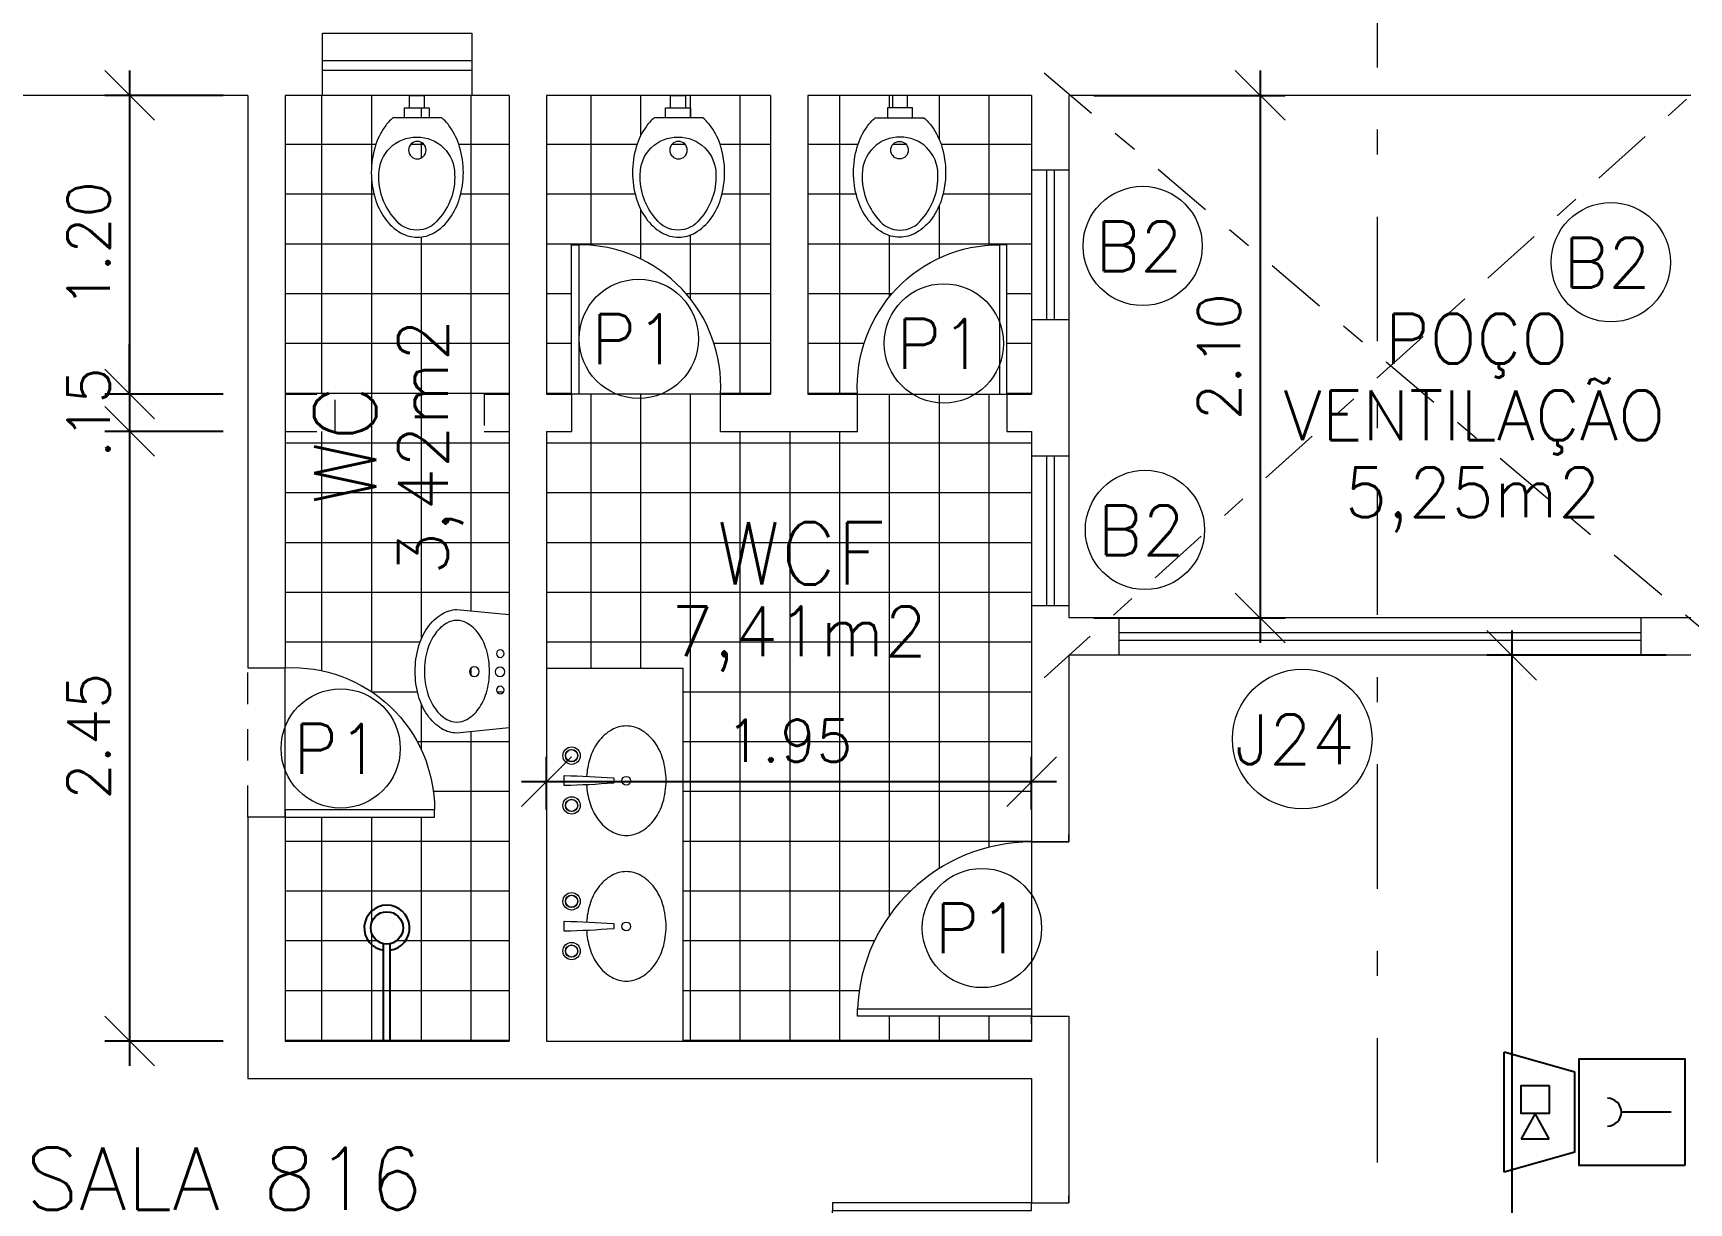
# Model space of a CAD drawing. Header units: millimetres. Extents: x 521 to 1055, y 261 to 520.
# Drawn here: x 668.84 to 675.49, y 419.55 to 424.25 of the extents above; entities that cross this region are included whole.
import ezdxf
from ezdxf.enums import TextEntityAlignment as Align

# ---------------------------------------------------------------- set-up
doc = ezdxf.new("R2010")
doc.units = ezdxf.units.MM
for name, pattern in [('CONTINU', [0]), ('DASHDOT', [1, 0.5, -0.25, 0, -0.25]), ('DASHDOTX2', [2, 1, -0.5, 0, -0.5]), ('HIDDEN', [9.524999999999999, 6.35, -3.175])]:
    doc.linetypes.add(name, pattern=pattern)
doc.layers.add('0.1', color=8, linetype='Continuous', lineweight=13)
doc.layers.add('ppci', color=8, linetype='Continuous')
doc.styles.add('ROMANS', font='romans')
doc.styles.get("Standard").update_dxf_attribs({"font": 'romans.shx'})
doc.dimstyles.new('Fares Eng - 50', dxfattribs={"dimscale": 2, "dimtxt": 0.085, "dimasz": 0.1, "dimexe": 0.05, "dimexo": 0.05, "dimgap": 0.04, "dimtad": 1, "dimzin": 4, "dimdsep": 46, "dimtxsty": 'ROMANS', "dimblk1": 'OBLIQUE', "dimblk2": 'OBLIQUE', "dimsah": 1, "dimcen": 0.05, "dimdle": 0.05, "dimclrd": 8, "dimclre": 8, "dimclrt": 8, "dimaunit": 1, "dimadec": 0, "dimazin": 0, "dimtfac": 1, "dimtix": 1, "dimtmove": 2, "dimatfit": 0, "dimldrblk": 'OPEN90', "dimfxl": 1, "dimtolj": 1, "dimtzin": 0, "dimarcsym": 0})
pattern_1 = [(0, (-201.918342832137, 0), (0, 0.2), []), (90, (-201.918342832137, 0), (-0.2, 1.224606353822377e-17), [])]

# ---------------------------------------------------------------- blocks, each defined once
blk = doc.blocks.new('Cuba')
blk.add_lwpolyline([(0.0007964035890972809, 0.05000000000001137), (-0.007366352336667308, 0.0499999999999925, -0.3896877516864198), (-0.009359223717736526, 0.05183128823838757, -0.01723366479288366), (-0.01917277886242666, 0.247968944425077, -0.4187690770508936), (-0.01717301998914593, 0.25), (0.0007964035890972809, 0.25), (0.01876582716733935, 0.25, -0.4187690770508931), (0.02076558604062009, 0.247968944425077, -0.01723366479288366), (0.01095203089593292, 0.05183128823840271, -0.3896877516864196), (0.008959159514862449, 0.0499999999999925)], format="xyb", close=True)
blk.add_lwpolyline([(-0.01642655458466891, 0.1595521582631534, 0.05959206038068896), (-0.08696014067280601, 0.1471861917011097, 0.08424761497446774), (-0.1555634918610417, 0.1131370849898587, 0.1064685849763624), (-0.2045356555467384, 0.05839934548953352, 0.1301586401875859), (-0.2200000000000006, 0, 0.1301586401875893), (-0.2045356555467384, -0.05839934548953352, 0.1064685849763587), (-0.1555634918610417, -0.1131370849898303, 0.08424761497446792), (-0.08696014067280829, -0.1471861917010813, 0.07328068524213961), (0, -0.1599999999999966, 0.0732806852421363), (0.08696014067280601, -0.1471861917010813, 0.0842476149744677), (0.15556349186104, -0.1131370849898303, 0.1064685849763671), (0.2045356555467367, -0.05839934548950509, 0.1301586401875963), (0.2199999999999989, 0, 0.1301586401875876), (0.2045356555467367, 0.05839934548953352, 0.1064685849763547), (0.15556349186104, 0.1131370849898587, 0.08424761497446004), (0.08696014067280829, 0.1471861917011097, 0.05826802056709933), (0.01801512440569979, 0.1594612693903912, 0.07328068524213464)], format="xyb")
for centre, radius in [((-0.09920359641090386, 0.2199999999999989), 0.035), ((0.1007964035890973, 0.2199999999999989), 0.035), ((0, 0), 0.0175)]:
    blk.add_circle(centre, radius)
at = {"color": 8}
for centre, radius in [((-0.09920359641090386, 0.2199999999999989), 0.025), ((-0.09920359641090386, 0.2199999999999989), 0.024), ((0.1007964035890973, 0.2199999999999989), 0.025), ((0.1007964035890973, 0.2199999999999989), 0.024)]:
    blk.add_circle(centre, radius, dxfattribs=at)
blk = doc.blocks.new('Cuba-emp')
blk.add_lwpolyline([(0.2100034834991149, 0.2482008336621746), (-7.105427357601002e-15, 0.227407372452717), (7.105427357601002e-15, -0.227407372452717), (0.2100034834991291, -0.2482008336621604, 0.1378156270121392), (0.2705880087187396, -0.2311785380375015, 0.1070411790707005), (0.3288221515426883, -0.1757097620058969, 0.0807505460992588), (0.3644727820534435, -0.09904874869174485, 0.06864280771685904), (0.3780384553094791, -0.0007008336622078559, 0.06864280771690003), (0.3644727820534364, 0.09764708136732558, 0.08075054609930853), (0.3288221515426741, 0.1743080946814768, 0.10704117907071), (0.2705880087187253, 0.2297768707130761, 0.1157522192348251), (0.2100034834991149, 0.2482008336621746)], format="xyb")
blk.add_lwpolyline([(0.2100034834991149, 0.2045185337481215, -0.1318273881114975), (0.2501415417997279, 0.1937487812531433, -0.1066332451029667), (0.2967372728202164, 0.1514795764228545, -0.08348179435471227), (0.328253700616866, 0.08706086194230345, -0.0722322283218027), (0.3408968663839005, 1.243449787580175e-14, -0.07223222832186973), (0.3282537006168731, -0.08706086194227858, -0.08348179435460365), (0.2967372728202307, -0.1514795764226058, -0.106633245102999), (0.2501415417997421, -0.1937487812531256, -0.1318273881114998), (0.2100034834991291, -0.2045185337481072, -0.1318273881114848), (0.1698654251985161, -0.1937487812531282, -0.1066332451030064), (0.1232696941780276, -0.151479576422612, -0.08348179435461947), (0.09175326638137804, -0.08706086194228746, -0.07223222832185378), (0.07911010061422985, 3.552713678800501e-15, -0.07223222832187323), (0.09175326638137093, 0.08706086194229457, -0.08348179435457351), (0.1232696941780134, 0.15147957642262, -0.1066332451030294), (0.1698654251985019, 0.1937487812531398, -0.1318273881114961)], format="xyb", close=True)
for centre, radius in [((0.03578416458526235, 0.0710594457912066), 0.01546869292730512), ((0.03651954001270497, -0.002319139823612204), 0.0193358661591314), ((0.03651954001270497, -0.002319139823612204), 0.0193358661591314), ((0.1402810526510621, -0.001433449959218791), 0.01977531766275002), ((0.03578416458526945, -0.07569772543820363), 0.01546869292730512)]:
    blk.add_circle(centre, radius)
blk = doc.blocks.new('P60')
at = {"color": 252}
blk.add_lwpolyline([(-0.6000000000000227, 0.05960000000008298), (0, 0.05960000000008298), (0, 0.03000000000000114), (-0.6000000000000227, 0.03000000000000114)], close=True, dxfattribs=at)
at = {"color": 8}
blk.add_arc((-0.02886986666674457, 0.05960000000008306), 0.5711301333332781, 87.10253993610587, 180, dxfattribs=at)
blk = doc.blocks.new('Vaso')
for points in [[(0.02999999999997272, -0.04999999999995453), (0.02999999999997272, 0), (-0.02999999999997272, 0), (-0.02999999999997272, -0.04999999999995453)], [(0.04999999999995453, -0.09000000000014552), (0.04999999999995453, -0.04999999999995453), (-0.04999999999995453, -0.04999999999995453), (-0.04999999999995453, -0.09000000000014552)]]:
    blk.add_lwpolyline(points)
for points in [[(0.1828955200001019, -0.3100000000001728, -0.071776), (0.1680402599999979, -0.4129498500001318, -0.083144), (0.128710270000056, -0.4938477600001079, -0.106699), (0.06516211000007388, -0.5518467399999736, -0.132564), (-0.002104480000070907, -0.5700000000001637, -0.132564), (-0.06937106999998832, -0.5518467399999736, -0.106699), (-0.1329192299999704, -0.4938477600001079, -0.083144), (-0.1722492199999124, -0.4129498500001318, -0.071776), (-0.1871044800000163, -0.3100000000001728, -0.071776), (-0.1722492199999124, -0.2070501499999864, -0.083144), (-0.1329192299999704, -0.1261522400000104, -0.060171), (-0.09999999999990905, -0.09000000000014552), (0.09579103999999461, -0.09000000000014552, -0.060171), (0.128710270000056, -0.1261522400000104, -0.083144), (0.1680402599999979, -0.2070501499999864, -0.071776)], [(-0.08763701527800549, -0.4972033683313839, 0.2473999053505774), (0, -0.5413053001348089, 0.2473999053505774), (0.08763701527800549, -0.4972033683313839, 0.1978584598758542), (0.1521044799999345, -0.3175259839795217, 0.4183289460701766), (0, -0.1675407474929216, 0.4183289460701766), (-0.1521044799999345, -0.3175259839795217, 0.1978584598758542)]]:
    blk.add_lwpolyline(points, format="xyb", close=True)
blk.add_circle((-0.002104480000070907, -0.2200259839794398), 0.03525)
blk = doc.blocks.new('P70')
for points in [[(0, 0.760000000000025), (0, 0.7300000000000239), (0.1499999999999986, 0.7300000000000239), (0.1499999999999986, 0.760000000000025)], [(0, 0), (0, 0.03000000000000114), (0.1499999999999986, 0.03000000000000114), (0.1499999999999986, 0)]]:
    blk.add_lwpolyline(points)
blk.add_lwpolyline([(-0.7000000000000227, 0.06000000000008299), (0, 0.06000000000008299), (0, 0.03000000000000114), (-0.7000000000000227, 0.03000000000000114)], close=True)
at = {"color": 8}
blk.add_arc((3.861494457524373e-15, 0.02932835820894858), 0.7006716417910752, 90, 177.4910967546297, dxfattribs=at)
blk = doc.blocks.new('ÁREA')
for p in [(4.97462945148186e-05, 0.003761569252461072), (0, 0)]:
    blk.add_attdef('COMPARTIMENTO', text='', height=0.0025).set_placement(p, align=Align.CENTER)
at = {"color": 1}
for p in [(-4.97462945148186e-05, -0.003761569252461072), (-9.94925890296372e-05, -0.007523138504922144)]:
    blk.add_attdef('ÁREA', text='', height=0.002, dxfattribs=at).set_placement(p, align=Align.CENTER)
blk = doc.blocks.new('_OBLIQUE')
at = {"color": 0, "linetype": 'ByBlock'}
blk.add_line((-0.5, -0.5), (0.5, 0.5), dxfattribs=at)
blk = doc.blocks.new('*D410')
at = {"layer": '0.1', "color": 8, "linetype": 'CONTINU', "lineweight": -2, "transparency": 16777216}
for p, q in [((670.9026717808042, 421.1264883394478), (670.9026717808042, 421.3386102905332)), ((672.8526717808045, 421.1264883394476), (672.8526717808045, 421.3386102905332)), ((672.9526717808045, 421.2386102905332), (670.8026717808042, 421.2386102905332))]:
    blk.add_line(p, q, dxfattribs=at)
at = {"layer": 'DEFPOINTS', "color": 0, "linetype": 'CONTINU', "lineweight": -2, "transparency": 16777216}
for p in [(670.9026717808042, 421.2386102905332), (670.9026717808042, 421.0264883394478), (672.8526717808045, 421.0264883394476)]:
    blk.add_point(p, dxfattribs=at)
at = {"layer": '0.1', "color": 8, "linetype": 'CONTINU', "lineweight": -2, "transparency": 16777216, "xscale": 0.2, "yscale": 0.2, "zscale": 0.2, "rotation": 180}
blk.add_blockref('_OBLIQUE', (670.9026717808042, 421.2386102905332), dxfattribs=at)
at = {"layer": '0.1', "color": 8, "linetype": 'CONTINU', "lineweight": -2, "transparency": 16777216, "xscale": 0.2, "yscale": 0.2, "zscale": 0.2}
blk.add_blockref('_OBLIQUE', (672.8526717808045, 421.2386102905332), dxfattribs=at)
at = {"layer": '0.1', "color": 8, "linetype": 'CONTINU', "transparency": 16777216, "insert": (671.8776717808043, 421.4036102905332), "char_height": 0.17, "attachment_point": 5, "style": 'ROMANS'}
blk.add_mtext('\\A1;1.95', dxfattribs=at)
blk = doc.blocks.new('_Open90')
at = {"color": 0, "linetype": 'ByBlock', "lineweight": -2}
for p, q in [((-0.5, 0.5), (0, 0)), ((0, 0), (-1, 0)), ((0, 0), (-0.5, -0.5))]:
    blk.add_line(p, q, dxfattribs=at)
blk = doc.blocks.new('*D424')
at = {"layer": '0.1', "color": 8, "linetype": 'CONTINU', "lineweight": -2, "transparency": 16777216}
for p, q in [((669.2271578686664, 424.0964883394475), (669.2271578686664, 422.6964883394476)), ((669.6026717808045, 423.9964883394475), (669.1271578686664, 423.9964883394475)), ((669.6026717808045, 422.7964883394476), (669.1271578686664, 422.7964883394476))]:
    blk.add_line(p, q, dxfattribs=at)
at = {"layer": 'DEFPOINTS', "color": 0, "linetype": 'CONTINU', "lineweight": -2, "transparency": 16777216}
for p in [(669.7026717808045, 423.9964883394475), (669.2271578686664, 422.7964883394476), (669.7026717808045, 422.7964883394476)]:
    blk.add_point(p, dxfattribs=at)
at = {"layer": '0.1', "color": 8, "linetype": 'CONTINU', "lineweight": -2, "transparency": 16777216, "xscale": 0.2, "yscale": 0.2, "zscale": 0.2}
for p, rotation in [((669.2271578686664, 423.9964883394475), 90), ((669.2271578686664, 422.7964883394476), 270)]:
    blk.add_blockref('_OBLIQUE', p, dxfattribs=dict(at, rotation=rotation))
at = {"layer": '0.1', "color": 8, "linetype": 'CONTINU', "transparency": 16777216, "insert": (669.0621578686663, 423.3964883394477), "char_height": 0.17, "attachment_point": 5, "rotation": 90, "style": 'ROMANS'}
blk.add_mtext('\\A1;1.20', dxfattribs=at)
blk = doc.blocks.new('*D374')
at = {"layer": '0.1', "color": 8, "linetype": 'CONTINU', "lineweight": -2, "transparency": 16777216}
for p, q in [((669.2271578686664, 422.7964883394476), (669.2271578686664, 422.9964883394476)), ((669.6026717808045, 422.7964883394476), (669.1271578686664, 422.7964883394476)), ((669.2271578686664, 422.7964883394476), (669.2271578686664, 422.6464883394476)), ((669.6026717808045, 422.6464883394476), (669.1271578686664, 422.6464883394476)), ((669.2271578686664, 422.6464883394476), (669.2271578686664, 422.4464883394476))]:
    blk.add_line(p, q, dxfattribs=at)
at = {"layer": 'DEFPOINTS', "color": 0, "linetype": 'CONTINU', "lineweight": -2, "transparency": 16777216}
for p in [(669.7026717808045, 422.7964883394476), (669.2271578686664, 422.6464883394476), (669.7026717808045, 422.6464883394476)]:
    blk.add_point(p, dxfattribs=at)
at = {"layer": '0.1', "color": 8, "linetype": 'CONTINU', "lineweight": -2, "transparency": 16777216, "xscale": 0.2, "yscale": 0.2, "zscale": 0.2}
for p, rotation in [((669.2271578686664, 422.7964883394476), 270), ((669.2271578686664, 422.6464883394476), 90)]:
    blk.add_blockref('_OBLIQUE', p, dxfattribs=dict(at, rotation=rotation))
at = {"layer": '0.1', "color": 8, "linetype": 'CONTINU', "transparency": 16777216, "insert": (669.0621578686663, 422.7214883394477), "char_height": 0.17, "attachment_point": 5, "rotation": 90, "style": 'ROMANS'}
blk.add_mtext('\\A1;.15', dxfattribs=at)
blk = doc.blocks.new('*D375')
at = {"layer": '0.1', "color": 8, "linetype": 'CONTINU', "lineweight": -2, "transparency": 16777216}
for p, q in [((669.2271578686664, 422.7464883394476), (669.2271578686664, 420.0964883394475)), ((669.6026717808045, 422.6464883394476), (669.1271578686664, 422.6464883394476)), ((669.6026717808045, 420.1964883394475), (669.1271578686664, 420.1964883394475))]:
    blk.add_line(p, q, dxfattribs=at)
at = {"layer": 'DEFPOINTS', "color": 0, "linetype": 'CONTINU', "lineweight": -2, "transparency": 16777216}
for p in [(669.7026717808045, 422.6464883394476), (669.2271578686664, 420.1964883394475), (669.7026717808045, 420.1964883394475)]:
    blk.add_point(p, dxfattribs=at)
at = {"layer": '0.1', "color": 8, "linetype": 'CONTINU', "lineweight": -2, "transparency": 16777216, "xscale": 0.2, "yscale": 0.2, "zscale": 0.2}
for p, rotation in [((669.2271578686664, 422.6464883394476), 90), ((669.2271578686664, 420.1964883394475), 270)]:
    blk.add_blockref('_OBLIQUE', p, dxfattribs=dict(at, rotation=rotation))
at = {"layer": '0.1', "color": 8, "linetype": 'CONTINU', "transparency": 16777216, "insert": (669.0621578686663, 421.4214883394476), "char_height": 0.17, "attachment_point": 5, "rotation": 90, "style": 'ROMANS'}
blk.add_mtext('\\A1;2.45', dxfattribs=at)
blk = doc.blocks.new('*D427')
at = {"layer": '0.1', "color": 8, "lineweight": -2, "transparency": 16777216}
for p, q in [((673.7712080838378, 424.0964883394476), (673.7712080838378, 421.7964883394475)), ((673.1026717808045, 423.9964883394476), (673.8712080838378, 423.9964883394476)), ((673.1026717808045, 421.8964883394476), (673.8712080838378, 421.8964883394476))]:
    blk.add_line(p, q, dxfattribs=at)
at = {"layer": 'DEFPOINTS', "color": 0, "lineweight": -2, "transparency": 16777216}
for p in [(673.0026717808045, 423.9964883394476), (673.0026717808045, 421.8964883394476), (673.7712080838378, 421.8964883394476)]:
    blk.add_point(p, dxfattribs=at)
at = {"layer": '0.1', "color": 8, "lineweight": -2, "transparency": 16777216, "xscale": 0.2, "yscale": 0.2, "zscale": 0.2}
for p, rotation in [((673.7712080838378, 423.9964883394476), 90), ((673.7712080838378, 421.8964883394476), 270)]:
    blk.add_blockref('_OBLIQUE', p, dxfattribs=dict(at, rotation=rotation))
at = {"layer": '0.1', "color": 8, "transparency": 16777216, "insert": (673.6062080838377, 422.9464883394477), "char_height": 0.17, "attachment_point": 5, "rotation": 90, "style": 'ROMANS'}
blk.add_mtext('\\A1;2.10', dxfattribs=at)
blk = doc.blocks.new('*D446')
at = {"layer": '0.1', "color": 8, "linetype": 'CONTINU', "lineweight": -2, "transparency": 16777216}
for p, q in [((674.7827023237812, 421.8464883394477), (674.7827023237812, 403.5464883394473)), ((675.4026717808044, 421.7464883394476), (674.6827023237812, 421.7464883394476)), ((675.4026717808058, 403.6464883394473), (674.6827023237812, 403.6464883394473))]:
    blk.add_line(p, q, dxfattribs=at)
at = {"layer": 'DEFPOINTS', "color": 0, "linetype": 'CONTINU', "lineweight": -2, "transparency": 16777216}
for p in [(675.5026717808045, 421.7464883394476), (674.7827023237812, 403.6464883394473), (675.5026717808058, 403.6464883394473)]:
    blk.add_point(p, dxfattribs=at)
at = {"layer": '0.1', "color": 8, "linetype": 'CONTINU', "lineweight": -2, "transparency": 16777216, "xscale": 0.2, "yscale": 0.2, "zscale": 0.2}
for p, rotation in [((674.7827023237812, 421.7464883394476), 90), ((674.7827023237812, 403.6464883394473), 270)]:
    blk.add_blockref('_OBLIQUE', p, dxfattribs=dict(at, rotation=rotation))
at = {"layer": '0.1', "color": 8, "linetype": 'CONTINU', "transparency": 16777216, "insert": (674.6177023237811, 412.6964883394476), "char_height": 0.17, "attachment_point": 5, "rotation": 90, "style": 'ROMANS'}
blk.add_mtext('\\A1;18.10', dxfattribs=at)
blk = doc.blocks.new('P80')
for points in [[(0, 0.8600000000001068), (0, 0.8300000000001057), (0.1499999999999986, 0.8300000000001057), (0.1499999999999986, 0.8600000000001068)], [(0, 0), (0, 0.03000000000000114), (0.1499999999999986, 0.03000000000000114), (0.1499999999999986, 0)]]:
    blk.add_lwpolyline(points)
blk.add_lwpolyline([(-0.8000000000000227, 0.06000000000008299), (0, 0.06000000000008299), (0, 0.03000000000000114), (-0.8000000000000227, 0.03000000000000114)], close=True)
at = {"color": 8}
blk.add_arc((-0.02513934576528032, 0.05553438521076377), 0.7748735220644332, 88.14081760279143, 179.6698012135025, dxfattribs=at)
blk = doc.blocks.new('Chuveiro')
at = {"lineweight": -2}
for p, q in [((-0.28, 1.387778780781446e-17), (-0.3010102051443369, 1.387778780781446e-17)), ((4.849927926610932e-18, 0), (-0.28, 1.387778780781446e-17)), ((-0.28, -0.01999999999999956), (-0.3010102051443369, -0.01999999999999955)), ((3.625321590366143e-18, -0.01999999999999957), (-0.28, -0.01999999999999956))]:
    blk.add_line(p, q, dxfattribs=at)
at = {"color": 8, "lineweight": -2}
blk.add_circle((-0.3500000000000001, -0.009999999999997983), 0.05, dxfattribs=at)
at = {"lineweight": -2}
blk.add_arc((-0.3500000000000001, -0.009999999999997983), 0.07, 8.213210701738145, 351.7867892982619, dxfattribs=at)

msp = doc.modelspace()

# ---------------------------------------------------------------- hatches: boundary and pattern name
at = {"layer": '0.1', "linetype": 'CONTINU'}
h = msp.add_hatch(dxfattribs=at)
h.set_pattern_fill('_USER', color=8, scale=0.2, style=0, double=1, pattern_type=0)
h.set_pattern_definition([(0, (0, 0), (0, 0.2), []), (90, (0, 0), (-0.2, 1.224606353822377e-17), [])])
h.paths.add_polyline_path([(670.7526717808046, 422.6464883394476), (670.6526717808043, 422.6464883394474), (670.6526717808043, 422.7964883394476), (670.7526717808047, 422.7964883394478), (670.7526717808046, 423.9964883394476), (670.6026717808044, 423.9964883394475), (670.4114236996452, 423.9964883394475), (670.4114236996451, 423.9464883394475), (670.3514236996452, 423.9464883394476), (670.3514236996452, 423.9964883394475), (670.0026717808042, 423.9964883394475), (669.8526717808044, 423.9964883394476), (669.8526717808044, 422.7964883394477), (670.0526717808043, 422.7964883394476), (670.0526717808043, 422.6464883394476), (669.8526717808044, 422.6464883394476), (669.8526717808044, 421.6964883394477, -0.4291040067102474), (670.4526717808043, 421.1260883394477), (670.4526717808043, 421.0964883394477), (669.8526717808045, 421.0964883394476), (669.8526717808044, 420.1964883394477), (670.7526717808046, 420.1964883394477)])
h.paths.add_polyline_path([(670.6321660458161, 421.6811187628892, -1), (670.5926154104907, 421.6811187628892, -1)], flags=16)
h.paths.add_polyline_path([(670.7323563091466, 421.7536116586397, -1), (670.7014189232918, 421.7536116586397, -1)], flags=16)
h.paths.add_polyline_path([(670.7354881069509, 421.6802330730249, -1), (670.6968163746326, 421.6802330730249, -1)], flags=16)
h.paths.add_polyline_path([(670.7323563091466, 421.6068544874103, -1), (670.7014189232918, 421.6068544874103, -1)], flags=16)
h.paths.add_polyline_path([(670.2133825223522, 423.5835416018359), (670.213382546126, 423.5835415211694, 2.184166950128146e-06), (670.2133834455536, 423.5835384694005), (670.2133834657519, 423.5835384008686, -2.290948924946051e-06)], flags=0)
h.paths.add_polyline_path([(670.3482781796453, 423.7764623554681, -1), (670.4187781796453, 423.7764623554681, -1)], flags=0)
edge = h.paths.add_edge_path(flags=16)
edge.add_arc((670.5626888177618, 423.6864885898478), 0.3641606381167727, 180.000039397141, 196.4217251346327)
edge.add_arc((670.4746132764764, 423.6605306749362), 0.2723395385858779, 196.4218097910387, 215.4332831307361)
edge.add_arc((670.4188343178846, 423.6208418241072), 0.2038815434230515, 215.43327815541, 239.7947176376247)
edge.add_arc((670.3835281653165, 423.5601925074906), 0.1337041680431426, 239.7946885127021, 270.0000061402482)
edge.add_arc((670.3835281939739, 423.5601925074902), 0.1337041680427554, 269.9999938598004, 300.2053114873416)
edge.add_arc((670.3482220414057, 423.6208418241072), 0.2038815434230601, 300.2052823623753, 324.56672184459)
edge.add_arc((670.292443082814, 423.6605306749362), 0.2723395385858707, 324.5667168692639, 343.5781902089612)
edge.add_arc((670.2043675415285, 423.6864885898478), 0.3641606381167788, 343.5782748653673, 359.9999606028591)
edge.add_arc((670.2043675415277, 423.6864880890471), 0.3641606381175685, 3.939712306625471e-05, 16.4217251346145)
edge.add_arc((670.292443082814, 423.7124460039588), 0.2723395385858779, 16.4218097910387, 35.43328313073609)
edge.add_arc((670.3482208982205, 423.7521337617733), 0.2038831085606229, 35.43334217570973, 49.20691296007305)
edge.add_line((670.4814236996451, 423.9064883394474), (670.2856326596452, 423.9064883394474))
edge.add_arc((670.4188354610699, 423.7521337617733), 0.2038831085606259, 130.7930870399269, 144.5666578242903)
edge.add_arc((670.4746132764764, 423.7124460039588), 0.2723395385858707, 144.5667168692639, 163.5781902089613)
edge.add_arc((670.5626888177626, 423.6864880890471), 0.3641606381175744, 163.5782748653855, 179.9999606028769)
h.paths.add_polyline_path([(670.2807267437471, 422.2904081830208), (670.2807267437471, 422.8915986592113), (669.9057267437471, 422.8915986592113), (669.9057267437471, 422.2904081830208)], flags=24)
h.paths.add_polyline_path([(670.6038006514893, 421.9819896294661), (670.6038006514893, 423.1867515342279), (670.2466577943463, 423.1867515342279), (670.2466577943463, 421.9819896294661)], flags=24)
edge = h.paths.add_edge_path()
edge.add_line((670.5426682973053, 421.9307530465106), (670.7526717808045, 421.9099595853012))
edge.add_line((670.7526717808045, 421.9099595853012), (670.7526717808045, 421.4551448403957))
edge.add_line((670.7526717808045, 421.4551448403957), (670.5426682973053, 421.4343513791863))
edge.add_arc((670.5426682973053, 421.5506765603411), 0.1163251811548207, 238.61270283613499, 270, ccw=False)
edge.add_arc((670.5810324263789, 421.6135584382473), 0.1899861407506768, 214.1737272449669, 238.6127028361566, ccw=False)
edge.add_arc((670.6418157027443, 421.6548259781696), 0.2634546138323506, 195.7071338177316, 214.1737272450711, ccw=False)
edge.add_arc((670.737915696204, 421.6818513791857), 0.3632823707090412, 179.9999999999104, 195.7071338175115, ccw=False)
edge.add_arc((670.7379156962038, 421.6818513791868), 0.3632823707088164, 164.2928661824788, 180.0000000000896, ccw=False)
edge.add_arc((670.6418157027442, 421.708876780203), 0.2634546138322209, 145.8262727549253, 164.2928661822736, ccw=False)
edge.add_arc((670.5810324263789, 421.7501443201252), 0.189986140750635, 121.38729716385231, 145.8262727550473, ccw=False)
edge.add_arc((670.5426682973053, 421.8130261980314), 0.1163251811548238, 90, 121.38729716386499, ccw=False)
h.paths.add_polyline_path([(670.6038006514893, 421.9819896294661), (670.6038006514893, 423.1867515342279), (670.2466577943463, 423.1867515342279), (670.2466577943463, 421.9819896294661)], flags=24)
edge = h.paths.add_edge_path(flags=16)
edge.add_arc((670.26112602705, 420.6514883394476), 0.09100000000000001, 278.2132107015825, 621.7867892981086)
edge = h.paths.add_edge_path(flags=17)
edge.add_line((670.2481260270488, 420.1964883394476), (670.2481260270497, 420.5604883394476))
edge = h.paths.add_edge_path(flags=16)
edge.add_line((670.2481260270497, 420.5604883394476), (670.2481260270498, 420.5878016061352))
edge = h.paths.add_edge_path(flags=17)
edge.add_line((670.2741260270487, 420.1964883394475), (670.2741260270498, 420.5604883394475))
edge = h.paths.add_edge_path(flags=16)
edge.add_line((670.2741260270498, 420.5604883394475), (670.2741260270498, 420.5878016061351))
edge = h.paths.add_edge_path(flags=16)
edge.add_arc((670.26112602705, 420.6514883394476), 0.09100000000000001, 278.2132107015825, 621.7867892981086)
edge = h.paths.add_edge_path(flags=0)
edge.add_arc((670.26112602705, 420.6514883394476), 0.065, 0, 360)
edge = h.paths.add_edge_path(flags=17)
edge.add_line((670.2481260270488, 420.1964883394476), (670.2481260270497, 420.5604883394476))
edge = h.paths.add_edge_path(flags=16)
edge.add_line((670.2481260270497, 420.5604883394476), (670.2481260270498, 420.5878016061352))
edge = h.paths.add_edge_path(flags=17)
edge.add_line((670.2741260270487, 420.1964883394475), (670.2741260270498, 420.5604883394475))
edge = h.paths.add_edge_path(flags=16)
edge.add_line((670.2741260270498, 420.5604883394475), (670.2741260270498, 420.5878016061351))
h = msp.add_hatch(dxfattribs=at)
h.set_pattern_fill('_USER', color=8, scale=0.2, style=0, double=1, pattern_type=0)
h.set_pattern_definition(pattern_1)
h.paths.add_polyline_path([(671.8026717808042, 423.9964883394476), (671.4614236996454, 423.9964883394476), (671.4614236996454, 423.9464883394476), (671.4014236996455, 423.9464883394476), (671.4014236996452, 423.9964883394476), (670.9026717808046, 423.9964883394476), (670.9026717808046, 422.7964883394476), (671.0026717808048, 422.7964883394476), (671.0026717808048, 423.3964883394477), (671.032271780806, 423.3964883394476, -0.4291040067098426), (671.6026717808049, 422.7964883394475), (671.8026717808045, 422.7964883394476)])
h.paths.add_polyline_path([(671.2633825164371, 423.5835416219065, 3.073136091760415e-06), (671.2633834628482, 423.5835384107216, -2.298261749447737e-06)], flags=0)
h.paths.add_polyline_path([(671.3982781796454, 423.7764623554681, -1), (671.4687781796455, 423.7764623554681, -1)], flags=0)
edge = h.paths.add_edge_path(flags=16)
edge.add_arc((671.612688817762, 423.6864885898478), 0.3641606381167727, 180.000039397141, 196.4217251346327)
edge.add_arc((671.5246132764765, 423.6605306749362), 0.2723395385858779, 196.4218097910387, 215.4332831307361)
edge.add_arc((671.4688343178848, 423.6208418241072), 0.2038815434230515, 215.43327815541, 239.7947176376247)
edge.add_arc((671.4335281653167, 423.5601925074906), 0.1337041680431426, 239.7946885127021, 270.0000061402482)
edge.add_arc((671.4335281939741, 423.5601925074902), 0.1337041680427554, 269.9999938598004, 300.2053114873416)
edge.add_arc((671.3982220414059, 423.6208418241072), 0.2038815434230601, 300.2052823623753, 324.56672184459)
edge.add_arc((671.3424430828142, 423.6605306749362), 0.2723395385858707, 324.5667168692639, 343.5781902089612)
edge.add_arc((671.2543675415287, 423.6864885898478), 0.3641606381167788, 343.5782748653673, 359.9999606028591)
edge.add_arc((671.2543675415279, 423.6864880890471), 0.3641606381175685, 3.939712306625471e-05, 16.4217251346145)
edge.add_arc((671.3424430828142, 423.7124460039588), 0.2723395385858779, 16.4218097910387, 35.43328313073609)
edge.add_arc((671.3982208982206, 423.7521337617733), 0.2038831085606229, 35.43334217570973, 49.20691296007305)
edge.add_line((671.5314236996453, 423.9064883394474), (671.3356326596454, 423.9064883394474))
edge.add_arc((671.4688354610701, 423.7521337617733), 0.2038831085606259, 130.7930870399269, 144.5666578242903)
edge.add_arc((671.5246132764765, 423.7124460039588), 0.2723395385858707, 144.5667168692639, 163.5781902089613)
edge.add_arc((671.6126888177628, 423.6864880890471), 0.3641606381175744, 163.5782748653855, 179.9999606028769)
h = msp.add_hatch(dxfattribs=at)
h.set_pattern_fill('_USER', color=8, scale=0.2, style=0, double=1, pattern_type=0)
h.set_pattern_definition(pattern_1)
h.paths.add_polyline_path([(672.7230717808039, 423.3964883394476), (672.7526717808039, 423.3964883394476), (672.752671780804, 422.7964883394476), (672.7826717808039, 422.7964883394476), (672.8526717808046, 422.7964883394476), (672.8526717808046, 423.0964883394476), (672.8526717808045, 423.6964883394475), (672.8526717808043, 423.9964883394475), (672.3539198619633, 423.9964883394476), (672.3539198619634, 423.9464883394476), (672.3739198619633, 423.9464883394476), (672.3739198619634, 423.9064883394475), (672.4197109019634, 423.9064883394474, -0.06017304747549186), (672.452631096531, 423.8703347438287), (672.452631125955, 423.8703347024754), (672.4526310894096, 423.8703347538374, 1.557330815323099e-06), (672.4526301058652, 423.8703361361261, 0.06017094460198466), (672.4197109019633, 423.9064883394474), (672.2239198619633, 423.9064883394474, 0.06017100981517427), (672.1910006273393, 423.8703360929489, 0.08314397838671177), (672.1516706463191, 423.7894382042263), (672.1516706315027, 423.789438153955, -0.0831424269536673), (672.1909996238626, 423.8703346826461), (672.1909996412737, 423.8703347071163, 0.08314236696016576), (672.1516706583423, 423.7894382450202, 0.07177604392442175), (672.1368153819633, 423.6864883337292, 0.07177601797375067), (672.1516706509436, 423.5835384589779, 0.08314403573947214), (672.1910006727963, 423.5026405220609, 0.1066991575286601), (672.2545489626086, 423.4446415001087), (672.2545488899162, 423.4446415424256, -0.1066990532164568), (672.1910006727957, 423.5026405220612, -0.08314704680946702), (672.151669730013, 423.5835415837074, -0.07177377002933234), (672.1368153819633, 423.6864883336738, -0.0717737761307092), (672.1516697292483, 423.7894350925927, -0.08314542250176067), (672.1909996524265, 423.8703347227907, -0.06017307925051337), (672.2239198619634, 423.9064883394474), (672.2739198619635, 423.9064883394475), (672.2739198619636, 423.9464883394476), (672.2939198619632, 423.9464883394475), (672.2939198619634, 423.9964883394476), (671.9526717808043, 423.9964883394476), (671.9526717808044, 422.7964883394476), (672.1526717808039, 422.7964883394476, -0.4291040067104009)])
edge = h.paths.add_edge_path(flags=16)
edge.add_arc((672.1426547438467, 423.6864885898478), 0.3641606381167727, 343.57827486536723, 359.99996060285906, ccw=False)
edge.add_arc((672.2307302851322, 423.6605306749362), 0.2723395385858779, 324.5667168692639, 343.5781902089613, ccw=False)
edge.add_arc((672.2865092437239, 423.6208418241072), 0.2038815434230515, 300.2052823623753, 324.56672184459006, ccw=False)
edge.add_arc((672.321815396292, 423.5601925074906), 0.1337041680431426, 269.9999938597518, 300.20531148729793, ccw=False)
edge.add_arc((672.3218153676346, 423.5601925074902), 0.1337041680427554, 239.7946885126584, 270.0000061401995, ccw=False)
edge.add_arc((672.3571215202028, 423.6208418241072), 0.2038815434230601, 215.43327815541, 239.7947176376247, ccw=False)
edge.add_arc((672.4129004787945, 423.6605306749362), 0.2723395385858707, 196.4218097910387, 215.4332831307361, ccw=False)
edge.add_arc((672.50097602008, 423.6864885898478), 0.3641606381167788, 180.000039397141, 196.4217251346327, ccw=False)
edge.add_arc((672.5009760200808, 423.6864880890471), 0.3641606381175685, 163.5782748653855, 179.9999606028769, ccw=False)
edge.add_arc((672.4129004787945, 423.7124460039588), 0.2723395385858779, 144.5667168692639, 163.5781902089613, ccw=False)
edge.add_arc((672.357122663388, 423.7521337617733), 0.2038831085606229, 130.793087039927, 144.5666578242903, ccw=False)
edge.add_line((672.2239198619634, 423.9064883394474), (672.4197109019633, 423.9064883394474))
edge.add_arc((672.2865081005386, 423.7521337617733), 0.2038831085606259, 35.43334217570981, 49.20691296007311, ccw=False)
edge.add_arc((672.2307302851322, 423.7124460039588), 0.2723395385858707, 16.42180979103881, 35.43328313073607, ccw=False)
edge.add_arc((672.1426547438459, 423.6864880890471), 0.3641606381175744, 3.939712308920207e-05, 16.42172513461452, ccw=False)
edge = h.paths.add_edge_path(flags=0)
edge.add_arc((672.3218153819632, 423.7764623554681), 0.03525, 0, 360)
h = msp.add_hatch(dxfattribs=at)
h.set_pattern_fill('_USER', color=8, scale=0.2, style=0, double=1, pattern_type=0)
h.set_pattern_definition(pattern_1)
h.paths.add_polyline_path([(672.8526717808044, 421.9464883394475), (672.8526717808046, 422.5464883394475), (672.8526717808045, 422.6464883394476), (672.7526717808039, 422.6464883394476), (672.7526717808039, 422.7964883394476), (672.7230717808038, 422.7964883394476), (672.1526717808039, 422.7964883394476), (672.1526717808039, 422.6464883394476), (672.1226717808038, 422.6464883394476), (671.6026717808048, 422.6464883394477), (671.6026717808048, 422.7964883394476), (671.0026717808048, 422.7964883394476), (671.0026717808048, 422.6464883394476), (670.9726717808048, 422.6464883394476), (670.9026717808044, 422.6464883394476), (670.9026717808043, 421.694463862717), (671.4526717808043, 421.694463862717), (671.4526717808039, 420.1964883394476), (671.8026717808044, 420.1964883394476), (671.8026717808044, 421.8464883394477), (671.9526717808043, 421.8464883394475), (671.9526717808044, 420.1964883394476), (672.8526717808044, 420.1964883394476), (672.8526717808044, 420.2964883394476), (672.1526717808044, 420.2964883394476), (672.1526717808044, 420.3264883394476, -0.401445557821725), (672.8526717808045, 420.9964883394476), (672.8526717808045, 421.0264883394476)])
h.paths.add_polyline_path([(671.9526717808043, 421.8464883394475), (671.8026717808044, 421.8464883394477), (671.8026717808044, 420.1964883394476), (671.9526717808044, 420.1964883394476)], flags=17)
h.paths.add_polyline_path([(671.5044090355028, 421.9684596272412), (672.3436947497885, 421.9684596272412), (672.3436947497885, 422.3434596272412), (671.5044090355028, 422.3434596272412)], flags=24)
h.paths.add_polyline_path([(671.3150381009957, 421.645385719499), (672.5198000057577, 421.645385719499), (672.5198000057577, 422.0025285766419), (671.3150381009957, 422.0025285766419)], flags=25)
h.paths.add_polyline_path([(671.5882670188996, 421.2761102905332), (672.1670765427092, 421.2761102905332), (672.1670765427092, 421.5311102905332), (671.5882670188996, 421.5311102905332)], flags=24)

# ---------------------------------------------------------------- linework, layer by layer
at = {"layer": '0.1', "color": 8, "linetype": 'DASHDOTX2', "ltscale": 0.5}
msp.add_line((674.2418707221638, 424.608919363001), (674.2418707221638, 371.6874650096577), dxfattribs=at)
at = {"layer": '0.1', "color": 7}
for p, q in [((670.0026717808045, 423.9964883394475), (670.0026717808045, 424.2464883394474)), ((670.6026717808044, 424.2464883394475), (670.6026717808044, 423.9964883394476)), ((669.7026717808045, 423.9964883394476), (666.5026717808043, 423.9964883394476)), ((669.7026717808045, 423.9964883394475), (669.7026717808045, 421.6964883394477)), ((669.8526717808044, 423.9964883394476), (669.8526717808044, 421.6964883394477)), ((670.0026717808043, 423.9964883394475), (669.8526717808045, 423.9964883394476)), ((670.7526717808043, 423.9964883394476), (670.6026717808044, 423.9964883394475)), ((670.7526717808046, 423.9964883394476), (670.7526717808046, 420.1964883394476)), ((670.9026717808044, 423.9964883394475), (670.9026717808046, 422.7964883394478)), ((671.8026717808045, 423.9964883394476), (670.9026717808046, 423.9964883394476)), ((671.8026717808044, 423.9964883394475), (671.8026717808044, 422.7964883394476)), ((672.8526717808044, 423.9964883394476), (671.9526717808044, 423.9964883394476)), ((671.9526717808044, 423.9964883394475), (671.9526717808044, 422.7964883394476)), ((672.8526717808044, 423.9964883394476), (672.8526717808045, 423.6964883394475)), ((673.0026717808043, 423.9964883394476), (673.0026717808042, 423.6964883394475)), ((675.5026717808043, 423.9964883394476), (673.0026717808045, 423.9964883394476)), ((673.0026717808042, 423.6964883394475), (672.8526717808045, 423.6964883394475)), ((672.8526717808046, 423.0964883394476), (673.0026717808045, 423.0964883394476)), ((672.8526717808046, 423.0964883394476), (672.8526717808045, 422.7964883394476)), ((673.0026717808043, 423.0964883394475), (673.0026717808045, 422.5464883394474)), ((670.9026717808043, 422.7964883394476), (671.0026717808045, 422.7964883394476)), ((671.0026717808043, 422.7964883394476), (671.0026717808045, 422.6464883394476)), ((671.6026717808046, 422.6464883394476), (671.6026717808046, 422.7964883394475)), ((671.6026717808044, 422.7964883394475), (671.8026717808044, 422.7964883394476)), ((671.9526717808044, 422.7964883394476), (672.1526717808042, 422.7964883394476)), ((672.1526717808043, 422.6464883394476), (672.1526717808042, 422.7964883394476)), ((672.7526717808042, 422.7964883394476), (672.7526717808042, 422.6464883394476)), ((672.7526717808043, 422.7964883394476), (672.8526717808044, 422.7964883394476)), ((670.9026717808044, 422.6464883394475), (670.9026717808042, 420.1964883394476)), ((670.9026717808044, 422.6464883394476), (671.0026717808045, 422.6464883394476)), ((671.6026717808044, 422.6464883394477), (672.1526717808043, 422.6464883394476)), ((672.7526717808043, 422.6464883394476), (672.8526717808044, 422.6464883394476)), ((672.8526717808045, 422.6464883394476), (672.8526717808046, 422.5464883394475)), ((673.0026717808042, 422.5464883394475), (672.8526717808044, 422.5464883394475)), ((672.8526717808044, 421.9464883394475), (673.0026717808045, 421.9464883394476)), ((672.8526717808044, 421.9464883394475), (672.8526717808044, 420.9964883394476)), ((673.0026717808046, 421.9464883394476), (673.0026717808045, 421.8964883394476)), ((673.2026717808046, 421.8964883394476), (673.0026717808045, 421.8964883394476)), ((673.2026717808046, 421.8964883394476), (673.2026717808047, 421.7464883394476)), ((675.5026717808045, 421.8964883394476), (675.3026717808046, 421.8964883394476)), ((675.3026717808044, 421.7464883394477), (675.3026717808044, 421.8964883394476)), ((673.0026717808045, 421.7464883394475), (673.0026717808043, 420.9964883394476)), ((673.2026717808046, 421.7464883394476), (673.0026717808045, 421.7464883394476)), ((675.5026717808045, 421.7464883394476), (675.3026717808046, 421.7464883394476)), ((669.8526717808044, 421.0964883394478), (669.7026717808043, 421.0964883394477)), ((669.7026717808044, 421.0964883394477), (669.7026717808045, 420.0464883394475)), ((669.8526717808045, 421.0964883394477), (669.8526717808044, 420.1964883394476)), ((673.0026717808045, 420.9964883394476), (672.8526717808046, 420.9964883394476)), ((672.8526717808046, 420.2964883394475), (673.0026717808045, 420.2964883394475)), ((672.8526717808044, 420.2964883394476), (672.8526717808044, 420.1964883394476)), ((673.0026717808043, 420.2964883394475), (673.0026717808045, 419.5464883394476)), ((669.8526717808044, 420.1964883394476), (670.7526717808046, 420.1964883394477)), ((670.9026717808043, 420.1964883394477), (672.8526717808043, 420.1964883394476)), ((669.7026717808045, 420.0464883394475), (672.8526717808045, 420.0464883394476)), ((672.8526717808043, 420.0464883394475), (672.8526717808044, 419.5464883394476))]:
    msp.add_line(p, q, dxfattribs=at)
at = {"layer": '0.1', "color": 8, "linetype": 'CONTINU'}
for p, q in [((670.0026717808042, 424.2464883394474), (670.6026717808041, 424.2464883394474)), ((670.0026717808042, 424.1364883394474), (670.6026717808041, 424.1364883394474)), ((670.6026717808041, 424.0964883394475), (670.0026717808042, 424.0964883394475)), ((670.6026717808041, 423.9964883394475), (670.0026717808042, 423.9964883394475)), ((672.8526717808045, 423.6964883394475), (672.8526717808046, 423.0964883394476)), ((672.9126717808045, 423.6964883394475), (672.9126717808045, 423.0964883394476)), ((672.9426717808059, 423.6964883394473), (672.9426717808063, 423.0964883394477)), ((673.0026717808058, 423.6964883394473), (673.0026717808063, 423.0964883394477)), ((671.6026717808048, 422.7964883394476), (671.0026717808048, 422.7964883394476)), ((672.1526717808039, 422.7964883394476), (672.7526717808039, 422.7964883394476)), ((672.8526717808046, 422.5464883394475), (672.8526717808047, 421.9464883394476)), ((672.9126717808047, 422.5464883394475), (672.9126717808047, 421.9464883394476)), ((672.942671780806, 422.5464883394474), (672.9426717808064, 421.9464883394477)), ((673.0026717808059, 422.5464883394474), (673.0026717808064, 421.9464883394477)), ((675.3026717808044, 421.8964883394476), (673.2026717808046, 421.8964883394476)), ((675.3026717808044, 421.8364883394476), (673.2026717808046, 421.8364883394476)), ((675.3026717808044, 421.8064883394476), (673.2026717808047, 421.806488339446)), ((669.8526717808045, 421.0964883394478), (669.8526717808045, 421.6964883394478)), ((675.3026717808044, 421.7464883394476), (673.2026717808047, 421.746488339446)), ((672.8526717808046, 420.9964883394476), (672.8526717808046, 420.2964883394475))]:
    msp.add_line(p, q, dxfattribs=at)
at = {"layer": '0.1', "color": 8, "linetype": 'DASHDOT', "ltscale": 0.5}
for p, q in [((672.9026717808044, 424.0864883394476), (675.6026717808045, 421.8064883394476)), ((672.9026717808044, 421.6564883394475), (675.6026717808044, 424.0864883394476))]:
    msp.add_line(p, q, dxfattribs=at)
at = {"layer": '0.1', "color": 8, "linetype": 'HIDDEN', "ltscale": 0.02}
for p, q in [((669.8526717808044, 422.7964883394477), (670.0526717808044, 422.7964883394476)), ((670.0526717808044, 422.6464883394476), (670.0526717808043, 422.7964883394476)), ((670.6526717808043, 422.7964883394476), (670.6526717808043, 422.6464883394476)), ((670.6526717808044, 422.7964883394476), (670.7526717808043, 422.7964883394476)), ((669.8526717808044, 422.6464883394476), (670.0526717808044, 422.6464883394476)), ((670.6526717808044, 422.6464883394475), (670.7526717808046, 422.6464883394476)), ((669.7026717808043, 421.0964883394477), (669.7026717808043, 421.6964883394478))]:
    msp.add_line(p, q, dxfattribs=at)
at = {"layer": '0.1', "color": 8}
for p, q in [((669.7026717808046, 421.6964883394477), (669.8526717808044, 421.6964883394477)), ((670.9026717808043, 421.694463862717), (671.452671780804, 421.694463862717)), ((671.4526717808039, 420.1964883394477), (671.4526717808043, 421.694463862717))]:
    msp.add_line(p, q, dxfattribs=at)
for centre, radius in [((673.2989751039534, 423.3912850719012), 0.2396438343701963), ((675.1806455380595, 423.3258143531017), 0.2396438343701963), ((671.2735479044268, 423.0184152585215), 0.2396438343701963), ((672.4999102561658, 422.9997093388646), 0.2396438343701963), ((673.3083377726571, 422.2502294944602), 0.2396438343701963), ((673.9405578290417, 421.4103845333575), 0.2803832862131297), ((670.0752706429882, 421.3723026111596), 0.2396438343701963), ((672.6530296902899, 420.6508816462407), 0.2396438343701963)]:
    msp.add_circle(centre, radius, dxfattribs=at)
at = {"layer": 'ppci', "color": 10, "linetype": 'Continuous'}
for p, q in [((674.7520470047604, 419.6701113312228), (674.7520470047604, 420.1517881839976)), ((675.0359265157527, 420.0715087085345), (674.7520470047604, 420.1517881839976)), ((675.0359265157527, 419.7503908066845), (675.0359265157527, 420.0715087085345)), ((675.4237846501894, 419.9109497576093), (675.2234104786082, 419.9109497576093)), ((675.0359265157527, 419.7503908066845), (674.7520470047604, 419.6701113312228))]:
    msp.add_line(p, q, dxfattribs=at)
at = {"layer": 'ppci', "color": 10}
for p, q in [((674.8768092394148, 419.9051940386825), (674.8204538733507, 419.8039104569929)), ((674.9331646054786, 419.8039104569929), (674.8768092394148, 419.9051940386825)), ((674.8204538733507, 419.8039104569929), (674.9331646054786, 419.8039104569929))]:
    msp.add_line(p, q, dxfattribs=at)
at = {"layer": 'ppci', "color": 10, "linetype": 'Continuous'}
msp.add_lwpolyline([(675.4797101135891, 419.6974810076096), (675.4797101135891, 420.1244185076094), (675.0527726135891, 420.1244185076094), (675.0527726135891, 419.6974810076096)], close=True, dxfattribs=at)
at = {"layer": 'ppci', "color": 10}
msp.add_lwpolyline([(674.9331646054786, 420.0179890582266), (674.9331646054786, 419.9051940386825), (674.8204538733507, 419.9051940386825), (674.8204538733507, 420.0179890582266)], close=True, dxfattribs=at)
at = {"layer": 'ppci', "color": 10, "linetype": 'Continuous'}
msp.add_arc((675.1677229786083, 419.9109497576093), 0.05568750000000001, 270, 90, dxfattribs=at)

# ---------------------------------------------------------------- block references
at = {"layer": '0.1', "color": 8, "xscale": -1}
for name, p in [('Vaso', (670.3814236996452, 423.9964883394476)), ('Vaso', (671.4314236996454, 423.9964883394476)), ('Cuba-emp', (670.7526717808045, 421.6825522128485)), ('P60', (669.8526717808043, 421.0664883394477))]:
    msp.add_blockref(name, p, dxfattribs=at)
at = {"layer": '0.1', "color": 8}
for name, p in [('Vaso', (672.3239198619633, 423.9964883394476)), ('P70', (672.8526717808045, 420.2664883394476))]:
    msp.add_blockref(name, p, dxfattribs=at)
for name, p, rotation in [('P60', (670.9726717808048, 422.7964883394476), 270), ('Cuba', (671.2235252375846, 421.2426975182833), 90), ('Cuba', (671.2235252375846, 420.6573958885717), 90)]:
    msp.add_blockref(name, p, dxfattribs=dict(at, rotation=rotation))
at = {"layer": '0.1', "color": 8, "xscale": -1}
for name, p, rotation in [('P60', (672.7826717808039, 422.7964883394476), 90), ('P80', (672.8526717808047, 419.5764883394475), 180)]:
    msp.add_blockref(name, p, dxfattribs=dict(at, rotation=rotation))
at = {"layer": '0.1', "color": 8}
ref = msp.add_blockref('ÁREA', (674.6386974153728, 422.8984353529497), dxfattribs=dict(at, xscale=133.3333333333333, yscale=133.3333333333333, zscale=133.3333333333333))
ref.add_attrib('COMPARTIMENTO', 'POÇO', dxfattribs={"layer": '0', "color": 1, "height": 0.2}).set_placement((674.6411101499997, 422.9189334871954), align=Align.CENTER)
ref.add_attrib('ÁREA', 'VENTILAÇÃO', dxfattribs={"layer": '0', "color": 1, "height": 0.2}).set_placement((674.6320645761037, 422.6104804928266), align=Align.CENTER)
ref.add_attrib('ÁREA', '5,25m2', dxfattribs={"layer": '0', "color": 1, "height": 0.2}).set_placement((674.6254317368358, 422.3017065318166), align=Align.CENTER)
ref = msp.add_blockref('ÁREA', (670.2182267437471, 422.5910034211161), dxfattribs=dict(at, xscale=133.3333333333333, yscale=133.3333333333333, zscale=133.3333333333333, rotation=90))
ref.add_attrib('COMPARTIMENTO', 'WC', dxfattribs={"layer": '0', "color": 3, "height": 0.25, "rotation": 90}).set_placement((670.2182267437471, 422.5910034211161), align=Align.CENTER)
ref.add_attrib('ÁREA', '3,42m2', dxfattribs={"layer": '0', "color": 1, "height": 0.2, "rotation": 90}).set_placement((670.5061816038702, 422.584370581847), align=Align.CENTER)
ref = msp.add_blockref('ÁREA', (671.9240518926457, 422.0309596272412), dxfattribs=dict(at, xscale=133.3333333333333, yscale=133.3333333333333, zscale=133.3333333333333))
ref.add_attrib('COMPARTIMENTO', 'WCF', dxfattribs={"layer": '0', "color": 3, "height": 0.25}).set_placement((671.9240518926457, 422.0309596272412), align=Align.CENTER)
ref.add_attrib('ÁREA', '7,41m2', dxfattribs={"layer": '0', "color": 1, "height": 0.2}).set_placement((671.9174190533766, 421.7430047671181), align=Align.CENTER)
at = {"layer": '0.1', "color": 8, "linetype": 'CONTINU', "lineweight": -2, "xscale": 1.3, "yscale": 1.3, "zscale": 1.3, "rotation": 269.9999999998458}
msp.add_blockref('Chuveiro', (670.2741260270487, 420.1964883394475), dxfattribs=at)
at = {"layer": '0.1', "color": 8}
ref = msp.add_blockref('ÁREA', (669.6069074337212, 419.5186417100617), dxfattribs=dict(at, xscale=133.3333333333333, yscale=133.3333333333333, zscale=133.3333333333333))
ref.add_attrib('COMPARTIMENTO', 'SALA 816', dxfattribs={"layer": '0', "color": 3, "height": 0.25}).set_placement((669.6069074337212, 419.5186417100617), align=Align.CENTER)
ref.add_attrib('ÁREA', '30,12m2', dxfattribs={"layer": '0', "color": 1, "height": 0.2}).set_placement((669.6002745944521, 419.2306868499386), align=Align.CENTER)

# ---------------------------------------------------------------- texts
for s, p in [('B2', (673.1083668964816, 423.2897727320328)), ('B2', (674.9900373305877, 423.2243020132333)), ('P1', (671.082939696955, 422.9169029186531)), ('P1', (672.309302048694, 422.8981969989962)), ('B2', (673.1177295651853, 422.1487171545918)), ('J24', (673.669766280549, 421.3088721934892)), ('P1', (669.8846624355165, 421.2707902712913)), ('P1', (672.4624214828182, 420.5493693063723))]:
    msp.add_text(s, height=0.2, dxfattribs=at).set_placement(p)

# ---------------------------------------------------------------- dimensions: what is measured, and where the dimension line sits
at = {"layer": '0.1', "color": 8, "linetype": 'CONTINU'}
for base, p1, p2, picture, middle in [((669.2271578686664, 422.7964883394476), (669.7026717808045, 423.9964883394475), (669.7026717808045, 422.7964883394476), '*D424', (669.0621578686663, 423.3964883394477)), ((669.2271578686664, 422.6464883394476), (669.7026717808045, 422.7964883394476), (669.7026717808045, 422.6464883394476), '*D374', (669.0621578686663, 422.7214883394477)), ((669.2271578686664, 420.1964883394475), (669.7026717808045, 422.6464883394476), (669.7026717808045, 420.1964883394475), '*D375', (669.0621578686663, 421.4214883394476)), ((674.7827023237812, 403.6464883394473), (675.5026717808045, 421.7464883394476), (675.5026717808058, 403.6464883394473), '*D446', (674.6177023237811, 412.6964883394476))]:
    dim = msp.add_linear_dim(base=base, p1=p1, p2=p2, angle=90, dimstyle='Fares Eng - 50', dxfattribs=at)
    dim.commit()
    dim.dimension.update_dxf_attribs({"geometry": picture, "text_midpoint": middle})
at = {"layer": '0.1', "color": 7}
dim = msp.add_linear_dim(base=(673.7712080838378, 421.8964883394476), p1=(673.0026717808045, 423.9964883394476), p2=(673.0026717808045, 421.8964883394476), angle=90, dimstyle='Fares Eng - 50', dxfattribs=at)
dim.commit()
dim.dimension.update_dxf_attribs({"geometry": '*D427', "text_midpoint": (673.6062080838377, 422.9464883394477)})
at = {"layer": '0.1', "color": 8, "linetype": 'CONTINU'}
dim = msp.add_linear_dim(base=(670.9026717808042, 421.2386102905332), p1=(672.8526717808045, 421.0264883394476), p2=(670.9026717808042, 421.0264883394478), dimstyle='Fares Eng - 50', dxfattribs=at)
dim.commit()
dim.dimension.update_dxf_attribs({"geometry": '*D410', "text_midpoint": (671.8776717808043, 421.4036102905332)})

doc.saveas('drawing.dxf')
